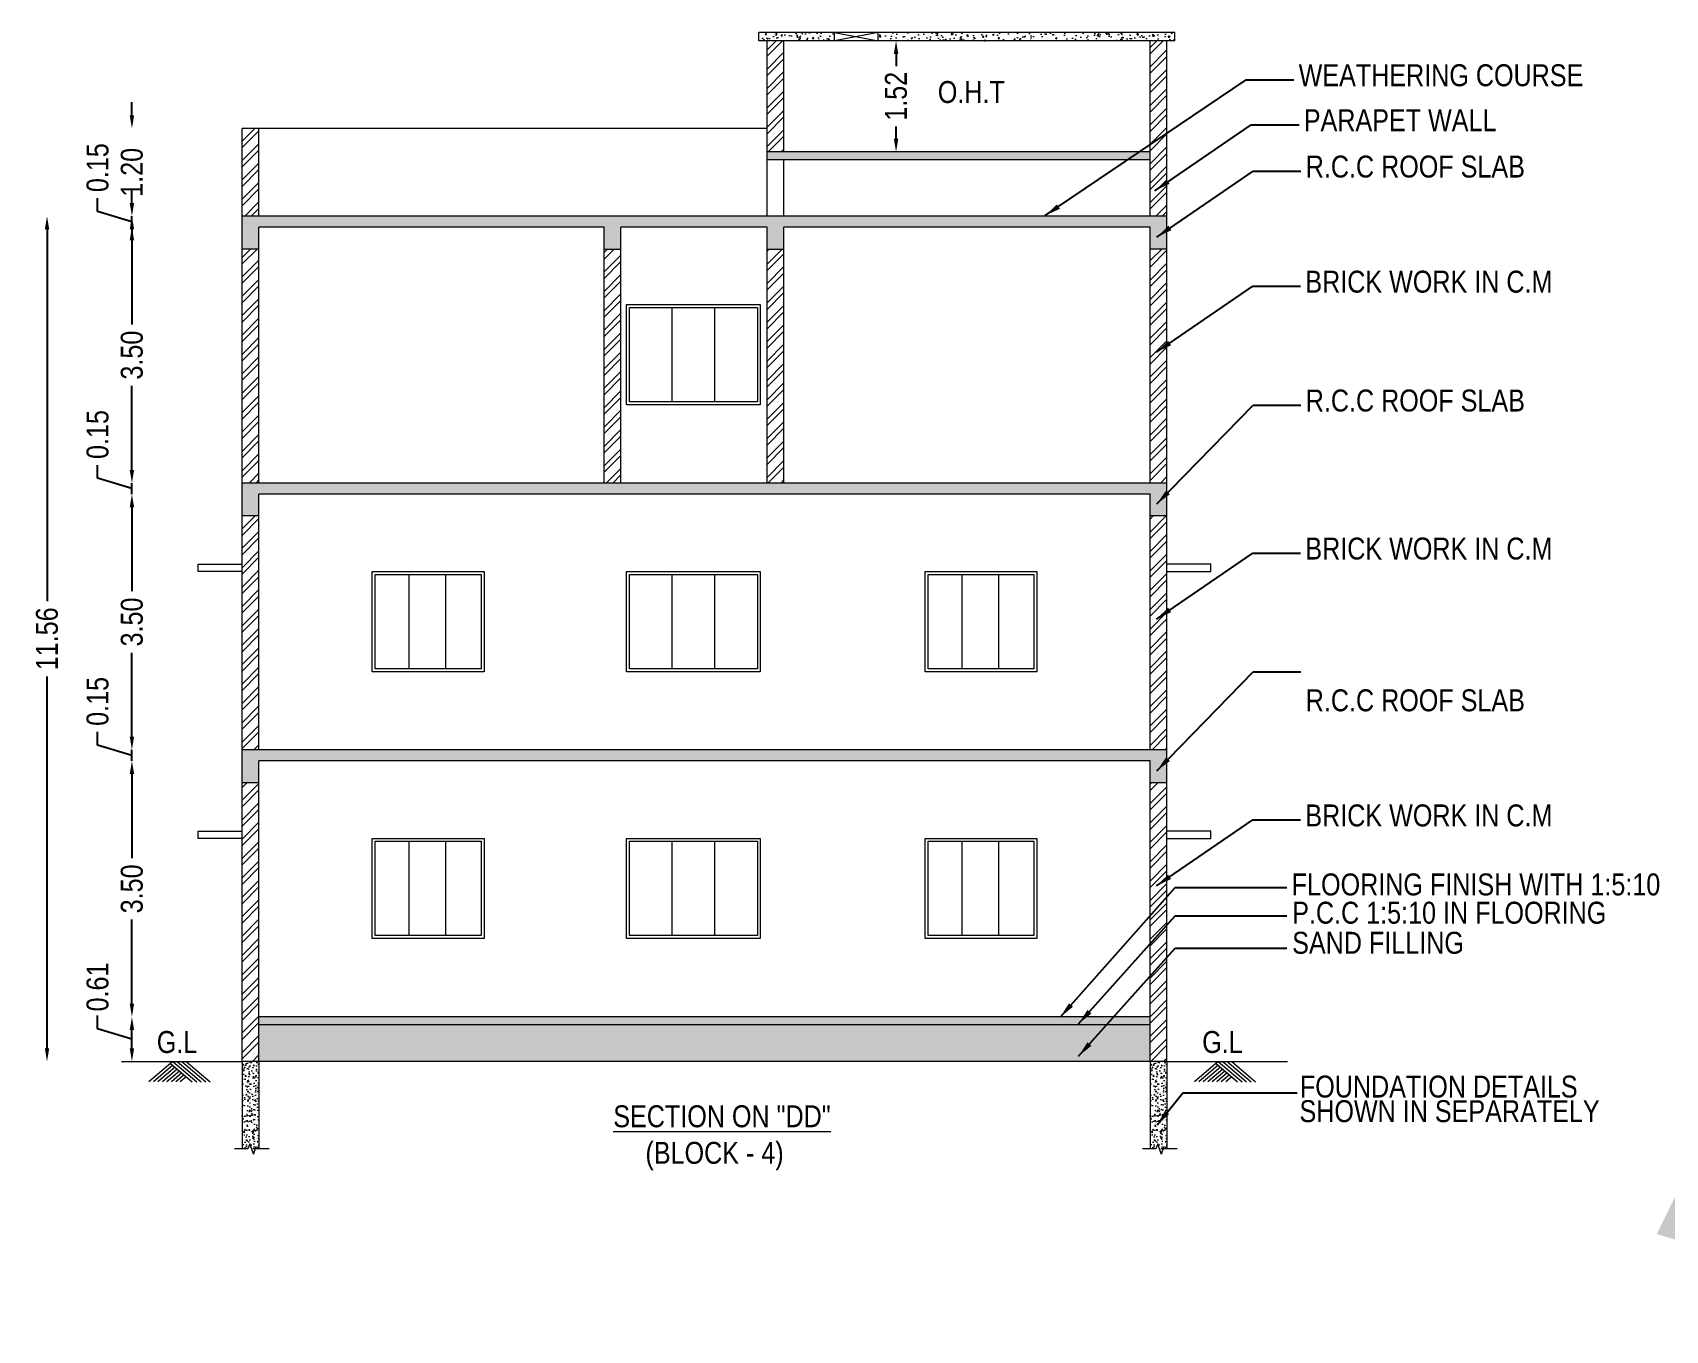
# Model space of a CAD drawing. Header units: metres. Extents: x 3750 to 6203, y 1588 to 3614.
# Drawn here: x 3797.01 to 3819.34, y 1770.01 to 1787.76 of the extents above; entities that cross this region are included whole.
import ezdxf

# ---------------------------------------------------------------- set-up
doc = ezdxf.new("R2010")
doc.units = ezdxf.units.M
for name, color, linetype in [('BLK_4_FLR_0_REGULAR_ROOM_1', 2, 'Continuous'), ('BLK_4_FLR_1_REGULAR_ROOM_1', 2, 'Continuous'), ('BLK_4_FLR_2_REGULAR_ROOM_1', 2, 'Continuous'), ('BLK_4_HT_OF_BLDG', 5, 'Continuous'), ('BLK_4_PARAPET_HT', 233, 'Continuous'), ('BLK_4_PLINTH_HEIGHT', 7, 'Continuous'), ('BLK_4_ROOF_WATER_TANK_HT', 235, 'Continuous')]:
    doc.layers.add(name, color=color, linetype=linetype)
doc.styles.add('RomanS', font='monos.ttf')
doc.styles.add('style2a', font='swissc.ttf')
doc.styles.add('style3', font='swissc.ttf')
doc.dimstyles.new('Copy of APP', dxfattribs={"dimscale": 0, "dimtxt": 8, "dimasz": 4.5, "dimexe": 9, "dimexo": 9, "dimgap": 2, "dimtad": 0, "dimtih": 1, "dimtoh": 1, "dimzin": 4, "dimdsep": 46, "dimlunit": 4, "dimtxsty": 'style3', "dimblk": 'OPEN90', "dimblk1": 'OPEN90', "dimblk2": 'OBLIQUE', "dimcen": 0.09, "dimse1": 1, "dimse2": 1, "dimclrd": 4, "dimclre": 4, "dimclrt": 2, "dimadec": 0, "dimazin": 0, "dimtfac": 1, "dimtmove": 0, "dimatfit": 3, "dimfxl": 0, "dimtolj": 1, "dimtzin": 0, "dimarcsym": 0})
doc.dimstyles.new('KOTTI 200', dxfattribs={"dimtxt": 0.44, "dimasz": 0.44, "dimexe": 0.5, "dimexo": 1, "dimgap": 0.075, "dimtad": 1, "dimdec": 0, "dimdsep": 46, "dimtxsty": 'RomanS', "dimcen": 0, "dimse1": 1, "dimse2": 1, "dimclrd": 8, "dimclre": 8, "dimclrt": 7, "dimadec": 0, "dimazin": 0, "dimtfac": 1, "dimtdec": 0, "dimtmove": 0, "dimatfit": 2, "dimfxl": 0, "dimtolj": 1, "dimtzin": 0, "dimarcsym": 0})
doc.dimstyles.get("Standard").update_dxf_attribs({"dimtxt": 0.3, "dimasz": 0.18, "dimexe": 0.18, "dimexo": 0.0625, "dimgap": 0.09, "dimtad": 0, "dimzin": 0, "dimdsep": 46, "dimtxsty": 'style2a', "dimcen": 0.09, "dimse1": 1, "dimse2": 1, "dimadec": 0, "dimazin": 0, "dimtfac": 1, "dimtofl": 0, "dimtmove": 0, "dimatfit": 3, "dimfxl": 0, "dimtolj": 1, "dimtzin": 0, "dimarcsym": 0})
pattern_1 = [(50, (-28248.17426, 1597.43167), (0.2151780548, -0.0188256405), [0.0225, -0.2475]), (355, (-28248.17426, 1597.43167), (-0.0416254001, 0.2256576401), [0.018, -0.198]), (100.45144446, (-28248.15633, 1597.4301), (0.173552654, 0.2068319973), [0.0191220576, -0.2103426336]), (46.1842, (-28248.17426, 1597.49167), (0.3201723992, -0.0496557842), [0.03375, -0.37125]), (96.6356355, (-28248.14758, 1597.48753), (0.2803985837, 0.2922355802), [0.0286831026, -0.315514128]), (351.184164, (-28248.17426, 1597.49167), (0.2803985835, 0.29223558), [0.027, -0.2970000003]), (21, (-28248.14426, 1597.47667), (0.1790721156, -0.1207856672), [0.0225, -0.2475]), (326, (-28248.14426, 1597.47667), (0.0729945996, 0.2175450135), [0.018, -0.198]), (71.45144474, (-28248.12933, 1597.4666), (0.252066713, 0.0967593458), [0.019122057, -0.2103426336]), (37.5, (-28248.17426, 1597.43167), (0.0036479566, 0.09986815615), [0, -0.1956, 0, -0.201, 0, -0.19875]), (7.5, (-28248.17426, 1597.43167), (0.07892086123, 0.11832351356), [0, -0.1146, 0, -0.1911, 0, -0.07575]), (327.5, (-28248.24116, 1597.43167), (0.16014673085, -0.00676646152), [0, -0.075, 0, -0.234, 0, -0.3105]), (317.5, (-28248.27116, 1597.43167), (0.1749558508, 0.0300314947), [0, -0.0975, 0, -0.1554, 0, -0.2205])]

# ---------------------------------------------------------------- blocks, each defined once
blk = doc.blocks.new('*D169')
at = {"layer": 'BLK_4_PLINTH_HEIGHT', "color": 0, "lineweight": -2, "ltscale": 10}
for p, q in [((3797.898, 1774.136), (3797.898, 1774.316)), ((3798.367, 1773.995), (3797.898, 1774.136)), ((3798.367, 1773.87), (3798.367, 1774.12))]:
    blk.add_line(p, q, dxfattribs=at)
at = {"layer": 'BLK_4_PLINTH_HEIGHT', "color": 0, "ltscale": 10}
for points in [[(3798.337, 1774.12), (3798.397, 1774.12), (3798.367, 1774.3)], [(3798.337, 1773.87), (3798.397, 1773.87), (3798.367, 1773.69)]]:
    blk.add_solid(points, dxfattribs=at)
at = {"layer": 'Defpoints', "color": 0, "ltscale": 10}
for p in [(3798.367, 1774.3), (3800.264, 1774.3), (3800.264, 1773.69)]:
    blk.add_point(p, dxfattribs=at)
at = {"layer": 'BLK_4_PLINTH_HEIGHT', "color": 0, "lineweight": 18, "ltscale": 10, "insert": (3797.898, 1774.708), "char_height": 0.3, "attachment_point": 5, "rotation": 90, "style": 'style2a'}
blk.add_mtext('\\A1;0.61', dxfattribs=at)
blk = doc.blocks.new('*D170')
at = {"layer": 'BLK_4_FLR_0_REGULAR_ROOM_1', "color": 0, "lineweight": -2, "ltscale": 10}
for p, q in [((3798.367, 1777.62), (3798.367, 1776.471)), ((3798.367, 1774.48), (3798.367, 1775.629))]:
    blk.add_line(p, q, dxfattribs=at)
at = {"layer": 'BLK_4_FLR_0_REGULAR_ROOM_1', "color": 0, "ltscale": 10}
for points in [[(3798.337, 1777.62), (3798.397, 1777.62), (3798.367, 1777.8)], [(3798.337, 1774.48), (3798.397, 1774.48), (3798.367, 1774.3)]]:
    blk.add_solid(points, dxfattribs=at)
at = {"layer": 'Defpoints', "color": 0, "ltscale": 10}
for p in [(3798.367, 1777.8), (3800.264, 1777.8), (3800.264, 1774.3)]:
    blk.add_point(p, dxfattribs=at)
at = {"layer": 'BLK_4_FLR_0_REGULAR_ROOM_1', "color": 0, "lineweight": 18, "ltscale": 10, "insert": (3798.367, 1776.05), "char_height": 0.3, "attachment_point": 5, "rotation": 90, "style": 'style2a'}
blk.add_mtext('\\A1;3.50', dxfattribs=at)
blk = doc.blocks.new('*D171')
at = {"color": 0, "lineweight": -2, "ltscale": 10}
for p, q in [((3797.898, 1778.016), (3797.898, 1778.196)), ((3798.367, 1778.13), (3798.367, 1778.31)), ((3798.367, 1777.875), (3797.898, 1778.016)), ((3798.367, 1777.8), (3798.367, 1777.95)), ((3798.367, 1777.62), (3798.367, 1777.44))]:
    blk.add_line(p, q, dxfattribs=at)
at = {"color": 0, "ltscale": 10}
for points in [[(3798.337, 1778.13), (3798.397, 1778.13), (3798.367, 1777.95)], [(3798.337, 1777.62), (3798.397, 1777.62), (3798.367, 1777.8)]]:
    blk.add_solid(points, dxfattribs=at)
at = {"layer": 'Defpoints', "color": 0, "ltscale": 10}
for p in [(3798.367, 1777.95), (3800.264, 1777.95), (3800.264, 1777.8)]:
    blk.add_point(p, dxfattribs=at)
at = {"color": 0, "lineweight": 18, "ltscale": 10, "insert": (3797.898, 1778.614), "char_height": 0.3, "attachment_point": 5, "rotation": 90, "style": 'style2a'}
blk.add_mtext('\\A1;0.15', dxfattribs=at)
blk = doc.blocks.new('*D172')
at = {"layer": 'BLK_4_PARAPET_HT', "color": 0, "lineweight": -2, "ltscale": 10}
for p, q in [((3798.367, 1786.63), (3798.367, 1786.81)), ((3798.367, 1785.07), (3798.367, 1784.89))]:
    blk.add_line(p, q, dxfattribs=at)
at = {"layer": 'BLK_4_PARAPET_HT', "color": 0, "ltscale": 10}
for points in [[(3798.337, 1786.63), (3798.397, 1786.63), (3798.367, 1786.45)], [(3798.337, 1785.07), (3798.397, 1785.07), (3798.367, 1785.25)]]:
    blk.add_solid(points, dxfattribs=at)
at = {"layer": 'Defpoints', "color": 0, "ltscale": 10}
for p in [(3798.367, 1786.45), (3800.264, 1786.45), (3800.264, 1785.25)]:
    blk.add_point(p, dxfattribs=at)
at = {"layer": 'BLK_4_PARAPET_HT', "color": 0, "lineweight": 18, "ltscale": 10, "insert": (3798.367, 1785.85), "char_height": 0.3, "attachment_point": 5, "rotation": 90, "style": 'style2a'}
blk.add_mtext('\\A1;1.20', dxfattribs=at)
blk = doc.blocks.new('*D173')
at = {"layer": 'BLK_4_HT_OF_BLDG', "color": 0, "lineweight": -2, "ltscale": 10}
for p, q in [((3797.206, 1785.07), (3797.206, 1779.985)), ((3797.206, 1773.87), (3797.206, 1778.956))]:
    blk.add_line(p, q, dxfattribs=at)
at = {"layer": 'BLK_4_HT_OF_BLDG', "color": 0, "ltscale": 10}
for points in [[(3797.176, 1785.07), (3797.236, 1785.07), (3797.206, 1785.25)], [(3797.176, 1773.87), (3797.236, 1773.87), (3797.206, 1773.69)]]:
    blk.add_solid(points, dxfattribs=at)
at = {"layer": 'Defpoints', "color": 0, "ltscale": 10}
for p in [(3800.218, 1785.25), (3797.206, 1773.69), (3800.218, 1773.69)]:
    blk.add_point(p, dxfattribs=at)
at = {"layer": 'BLK_4_HT_OF_BLDG', "color": 0, "lineweight": 18, "ltscale": 10, "insert": (3797.206, 1779.47), "char_height": 0.3, "attachment_point": 5, "rotation": 90, "style": 'style2a'}
blk.add_mtext('\\A1;11.56', dxfattribs=at)
blk = doc.blocks.new('*D174')
at = {"layer": 'BLK_4_FLR_2_REGULAR_ROOM_1', "color": 0, "lineweight": -2, "ltscale": 10}
for p, q in [((3798.367, 1784.92), (3798.367, 1783.771)), ((3798.367, 1781.78), (3798.367, 1782.929))]:
    blk.add_line(p, q, dxfattribs=at)
at = {"layer": 'BLK_4_FLR_2_REGULAR_ROOM_1', "color": 0, "ltscale": 10}
for points in [[(3798.337, 1784.92), (3798.397, 1784.92), (3798.367, 1785.1)], [(3798.337, 1781.78), (3798.397, 1781.78), (3798.367, 1781.6)]]:
    blk.add_solid(points, dxfattribs=at)
at = {"layer": 'Defpoints', "color": 0, "ltscale": 10}
for p in [(3798.367, 1785.1), (3800.264, 1785.1), (3800.264, 1781.6)]:
    blk.add_point(p, dxfattribs=at)
at = {"layer": 'BLK_4_FLR_2_REGULAR_ROOM_1', "color": 0, "lineweight": 18, "ltscale": 10, "insert": (3798.367, 1783.35), "char_height": 0.3, "attachment_point": 5, "rotation": 90, "style": 'style2a'}
blk.add_mtext('\\A1;3.50', dxfattribs=at)
blk = doc.blocks.new('*D175')
at = {"color": 0, "lineweight": -2, "ltscale": 10}
for p, q in [((3797.898, 1785.316), (3797.898, 1785.496)), ((3798.367, 1785.43), (3798.367, 1785.61)), ((3798.367, 1785.175), (3797.898, 1785.316)), ((3798.367, 1785.1), (3798.367, 1785.25)), ((3798.367, 1784.92), (3798.367, 1784.74))]:
    blk.add_line(p, q, dxfattribs=at)
at = {"color": 0, "ltscale": 10}
for points in [[(3798.337, 1785.43), (3798.397, 1785.43), (3798.367, 1785.25)], [(3798.337, 1784.92), (3798.397, 1784.92), (3798.367, 1785.1)]]:
    blk.add_solid(points, dxfattribs=at)
at = {"layer": 'Defpoints', "color": 0, "ltscale": 10}
for p in [(3798.367, 1785.25), (3800.264, 1785.25), (3800.264, 1785.1)]:
    blk.add_point(p, dxfattribs=at)
at = {"color": 0, "lineweight": 18, "ltscale": 10, "insert": (3797.898, 1785.914), "char_height": 0.3, "attachment_point": 5, "rotation": 90, "style": 'style2a'}
blk.add_mtext('\\A1;0.15', dxfattribs=at)
blk = doc.blocks.new('*D176')
at = {"layer": 'BLK_4_FLR_1_REGULAR_ROOM_1', "color": 0, "lineweight": -2, "ltscale": 10}
for p, q in [((3798.367, 1781.27), (3798.367, 1780.121)), ((3798.367, 1778.13), (3798.367, 1779.279))]:
    blk.add_line(p, q, dxfattribs=at)
at = {"layer": 'BLK_4_FLR_1_REGULAR_ROOM_1', "color": 0, "ltscale": 10}
for points in [[(3798.337, 1781.27), (3798.397, 1781.27), (3798.367, 1781.45)], [(3798.337, 1778.13), (3798.397, 1778.13), (3798.367, 1777.95)]]:
    blk.add_solid(points, dxfattribs=at)
at = {"layer": 'Defpoints', "color": 0, "ltscale": 10}
for p in [(3798.367, 1781.45), (3800.264, 1781.45), (3800.264, 1777.95)]:
    blk.add_point(p, dxfattribs=at)
at = {"layer": 'BLK_4_FLR_1_REGULAR_ROOM_1', "color": 0, "lineweight": 18, "ltscale": 10, "insert": (3798.367, 1779.7), "char_height": 0.3, "attachment_point": 5, "rotation": 90, "style": 'style2a'}
blk.add_mtext('\\A1;3.50', dxfattribs=at)
blk = doc.blocks.new('*D177')
at = {"color": 0, "lineweight": -2, "ltscale": 10}
for p, q in [((3798.367, 1781.78), (3798.367, 1781.96)), ((3797.898, 1781.666), (3797.898, 1781.846)), ((3798.367, 1781.525), (3797.898, 1781.666)), ((3798.367, 1781.45), (3798.367, 1781.6)), ((3798.367, 1781.27), (3798.367, 1781.09))]:
    blk.add_line(p, q, dxfattribs=at)
at = {"color": 0, "ltscale": 10}
for points in [[(3798.337, 1781.78), (3798.397, 1781.78), (3798.367, 1781.6)], [(3798.337, 1781.27), (3798.397, 1781.27), (3798.367, 1781.45)]]:
    blk.add_solid(points, dxfattribs=at)
at = {"layer": 'Defpoints', "color": 0, "ltscale": 10}
for p in [(3798.367, 1781.6), (3800.264, 1781.6), (3800.264, 1781.45)]:
    blk.add_point(p, dxfattribs=at)
at = {"color": 0, "lineweight": 18, "ltscale": 10, "insert": (3797.898, 1782.264), "char_height": 0.3, "attachment_point": 5, "rotation": 90, "style": 'style2a'}
blk.add_mtext('\\A1;0.15', dxfattribs=at)
blk = doc.blocks.new('*D184')
at = {"layer": 'BLK_4_ROOF_WATER_TANK_HT', "color": 0, "lineweight": -2, "ltscale": 10}
for p, q in [((3808.819, 1787.47), (3808.819, 1787.303)), ((3808.819, 1786.31), (3808.819, 1786.477))]:
    blk.add_line(p, q, dxfattribs=at)
at = {"layer": 'BLK_4_ROOF_WATER_TANK_HT', "color": 0, "ltscale": 10}
for points in [[(3808.789, 1787.47), (3808.849, 1787.47), (3808.819, 1787.65)], [(3808.789, 1786.31), (3808.849, 1786.31), (3808.819, 1786.13)]]:
    blk.add_solid(points, dxfattribs=at)
at = {"layer": 'Defpoints', "color": 0, "ltscale": 10}
for p in [(3807.954, 1787.65, 3.669), (3808.069, 1786.13, 4.273), (3808.819, 1786.13)]:
    blk.add_point(p, dxfattribs=at)
at = {"layer": 'BLK_4_ROOF_WATER_TANK_HT', "color": 0, "lineweight": 18, "ltscale": 10, "insert": (3808.819, 1786.89), "char_height": 0.3, "attachment_point": 5, "rotation": 90, "style": 'style2a'}
blk.add_mtext('\\A1;1.52', dxfattribs=at)
blk = doc.blocks.new('_Oblique')
at = {"color": 0, "linetype": 'ByBlock', "lineweight": -2}
blk.add_line((-0.5, -0.5), (0.5, 0.5), dxfattribs=at)
blk = doc.blocks.new('_Open90')
at = {"color": 0, "linetype": 'ByBlock'}
for p, q in [((-0.5, 0.5), (0, 0)), ((0, 0), (-1, 0)), ((0, 0), (-0.5, -0.5))]:
    blk.add_line(p, q, dxfattribs=at)

msp = doc.modelspace()

# ---------------------------------------------------------------- hatches: boundary and pattern name
at = {"lineweight": 18}
h = msp.add_hatch(dxfattribs=at)
h.set_pattern_fill('AR-CONC', color=256, scale=0.03, style=0)
h.set_pattern_definition(pattern_1)
h.paths.add_polyline_path([(3807.9756, 1787.7603), (3806.9442, 1787.7603), (3806.9442, 1787.6503), (3807.9756, 1787.6503)])
h = msp.add_hatch(dxfattribs=at)
h.set_pattern_fill('AR-CONC', color=256, scale=0.03, style=0)
h.set_pattern_definition(pattern_1)
h.paths.add_polyline_path([(3812.6342, 1787.6503), (3812.6342, 1787.7603), (3808.5756, 1787.7603), (3808.5756, 1787.6503)])
at = {"lineweight": 18, "ltscale": 6}
h = msp.add_hatch(dxfattribs=at)
h.set_pattern_fill('ANSI32', color=256, scale=0.5, style=0)
h.set_pattern_definition([(45, (-28184.81778, 1533.88444), (-0.1325825215, 0.1325825215), []), (45, (-28184.7294, 1533.88444), (-0.1325825215, 0.1325825215), [])])
h.paths.add_polyline_path([(3800.105, 1777.5003), (3799.875, 1777.5003), (3799.875, 1773.6903), (3800.105, 1773.6903)])
h.paths.add_polyline_path([(3812.5242, 1777.5003), (3812.2942, 1777.5003), (3812.2942, 1773.6903), (3812.5242, 1773.6903)])
h.paths.add_polyline_path([(3812.5242, 1781.1503), (3812.2942, 1781.1503), (3812.2942, 1777.9503), (3812.5242, 1777.9503)])
h.paths.add_polyline_path([(3800.105, 1781.1503), (3799.875, 1781.1503), (3799.875, 1777.9503), (3800.105, 1777.9503)])
h.paths.add_polyline_path([(3800.105, 1784.8003), (3799.875, 1784.8003), (3799.875, 1781.6003), (3800.105, 1781.6003)])
h.paths.add_polyline_path([(3812.5242, 1784.8003), (3812.2942, 1784.8003), (3812.2942, 1781.6003), (3812.5242, 1781.6003)])
h.paths.add_polyline_path([(3812.5242, 1787.6503), (3812.2942, 1787.6503), (3812.2942, 1786.4503), (3812.2942, 1785.2503), (3812.5242, 1785.2503), (3812.5242, 1786.4503)])
h.paths.add_polyline_path([(3800.105, 1786.4503), (3799.875, 1786.4503), (3799.875, 1785.2503), (3800.105, 1785.2503)])
at = {"lineweight": 18, "ltscale": 10}
h = msp.add_hatch(dxfattribs=at)
h.set_pattern_fill('ANSI32', color=256, scale=0.5, style=0)
h.set_pattern_definition([(45, (-28249.25043, 1597.43167), (-0.1325825215, 0.1325825215), []), (45, (-28249.16204, 1597.43167), (-0.1325825215, 0.1325825215), [])])
h.paths.add_polyline_path([(3807.2842, 1787.6503), (3807.0542, 1787.6503), (3807.0542, 1786.1303), (3807.2842, 1786.1303)])
at = {"lineweight": 18}
h = msp.add_hatch(dxfattribs=at)
h.set_pattern_fill('AR-CONC', color=256, scale=0.03, style=0)
h.set_pattern_definition(pattern_1)
h.paths.add_polyline_path([(3812.2942, 1786.1303), (3807.0542, 1786.1303), (3807.0542, 1786.0203), (3812.2942, 1786.0203)])
h = msp.add_hatch(dxfattribs=at)
h.set_pattern_fill('AR-CONC', color=256, scale=0.02, style=0)
h.set_pattern_definition([(50, (-28184.81778, 1533.88444), (0.1434520365, -0.012550427), [0.015, -0.165]), (355, (-28184.81778, 1533.88444), (-0.0277502667, 0.15043842674), [0.012, -0.132]), (100.45144446, (-28184.80582, 1533.88339), (0.11570176935, 0.1378879982), [0.0127480384, -0.1402284224]), (46.1842, (-28184.81778, 1533.92444), (0.2134482661, -0.0331038562), [0.0225, -0.2475]), (96.6356355, (-28184.8, 1533.92168), (0.1869323891, 0.1948237202), [0.0191220684, -0.210342752]), (351.184164, (-28184.81778, 1533.92444), (0.186932389, 0.19482372), [0.018, -0.1980000002]), (21, (-28184.79778, 1533.91444), (0.11938141042, -0.08052377813), [0.015, -0.165]), (326, (-28184.79778, 1533.91444), (0.0486630664, 0.145030009), [0.012, -0.132]), (71.45144474, (-28184.78783, 1533.90773), (0.16804447535, 0.06450623056), [0.012748038, -0.1402284224]), (37.5, (-28184.81778, 1533.884436), (0.00243197106, 0.06657877077), [0, -0.1304, 0, -0.134, 0, -0.1325]), (7.5, (-28184.81778, 1533.884436), (0.05261390749, 0.07888234238), [0, -0.0764, 0, -0.1274, 0, -0.0505]), (327.5, (-28184.86238, 1533.884436), (0.10676448723, -0.00451097435), [0, -0.05, 0, -0.156, 0, -0.207]), (317.5, (-28184.88238, 1533.88444), (0.11663723387, 0.02002099647), [0, -0.065, 0, -0.1036, 0, -0.147])])
h.paths.add_polyline_path([(3812.5242, 1785.2503), (3799.875, 1785.2503), (3799.875, 1784.8003), (3800.105, 1784.8003), (3800.105, 1785.1003), (3804.825, 1785.1003), (3804.825, 1784.8003), (3805.055, 1784.8003), (3805.055, 1785.1003), (3807.0542, 1785.1003), (3807.0542, 1784.8003), (3807.2842, 1784.8003), (3807.2842, 1785.1003), (3812.2942, 1785.1003), (3812.2942, 1784.8003), (3812.5242, 1784.8003)])
h.paths.add_polyline_path([(3812.5242, 1781.6003), (3799.875, 1781.6003), (3799.875, 1781.1503), (3800.105, 1781.1503), (3800.105, 1781.4503), (3812.2942, 1781.4503), (3812.2942, 1781.1503), (3812.5242, 1781.1503)])
h.paths.add_polyline_path([(3812.5242, 1777.9503), (3799.875, 1777.9503), (3799.875, 1777.5003), (3800.105, 1777.5003), (3800.105, 1777.8003), (3812.2942, 1777.8003), (3812.2942, 1777.5003), (3812.5242, 1777.5003)])
h.paths.add_polyline_path([(3812.2942, 1774.3003), (3800.105, 1774.3003), (3800.105, 1774.1903), (3812.2942, 1774.1903)])
at = {"lineweight": 18, "ltscale": 6}
h = msp.add_hatch(dxfattribs=at)
h.set_pattern_fill('ANSI32', color=256, scale=0.5, style=0)
h.set_pattern_definition([(45, (-28248.17426, 1597.43167), (-0.1325825215, 0.1325825215), []), (45, (-28248.08587, 1597.43167), (-0.1325825215, 0.1325825215), [])])
h.paths.add_polyline_path([(3804.825, 1781.6003), (3805.055, 1781.6003), (3805.055, 1784.8003), (3804.825, 1784.8003)])
h.paths.add_polyline_path([(3807.0542, 1781.6003), (3807.2842, 1781.6003), (3807.2842, 1784.8003), (3807.0542, 1784.8003)])
at = {"lineweight": 18}
h = msp.add_hatch(dxfattribs=at)
h.set_pattern_fill('AR-SAND', color=256, scale=0.11, style=0)
h.set_pattern_definition([(37.5, (-28248.17426, 1593.87163), (-0.0069292694, 0.2119506146), [0, -0.1672, 0, -0.187, 0, -0.17875]), (7.5, (-28248.17426, 1593.87163), (0.1946754376, 0.3104360672), [0, -0.0902, 0, -0.1507, 0, -0.05775]), (327.5, (-28248.30956, 1593.87163), (0.3425556048, 0.0006224959), [0, -0.055, 0, -0.198, 0, -0.2585]), (317.5, (-28248.30956, 1593.87163), (0.3306739265, 0.0965443121), [0, -0.0275, 0, -0.1298, 0, -0.1485])])
h.paths.add_polyline_path([(3800.105, 1774.1903), (3800.105, 1773.6903), (3812.2942, 1773.6903), (3812.2942, 1774.1903)])
h = msp.add_hatch(dxfattribs=at)
h.set_pattern_fill('AR-CONC', color=256, scale=0.02, style=0)
h.set_pattern_definition([(50, (-28695.02456, 581.36634), (0.1434520365, -0.012550427), [0.015, -0.165]), (355, (-28695.02456, 581.36634), (-0.0277502667, 0.15043842674), [0.012, -0.132]), (100.45144446, (-28695.01261, 581.36529), (0.11570176935, 0.1378879982), [0.0127480384, -0.1402284224]), (46.1842, (-28695.02456, 581.40634), (0.2134482661, -0.0331038562), [0.0225, -0.2475]), (96.6356355, (-28695.00678, 581.40358), (0.1869323891, 0.1948237202), [0.0191220684, -0.210342752]), (351.184164, (-28695.02456, 581.40634), (0.186932389, 0.19482372), [0.018, -0.1980000002]), (21, (-28695.00456, 581.39634), (0.11938141042, -0.08052377813), [0.015, -0.165]), (326, (-28695.00456, 581.39634), (0.0486630664, 0.145030009), [0.012, -0.132]), (71.45144474, (-28694.99462, 581.38963), (0.16804447535, 0.06450623056), [0.012748038, -0.1402284224]), (37.5, (-28695.024564, 581.36634), (0.00243197106, 0.06657877077), [0, -0.1304, 0, -0.134, 0, -0.1325]), (7.5, (-28695.024564, 581.36634), (0.05261390749, 0.07888234238), [0, -0.0764, 0, -0.1274, 0, -0.0505]), (327.5, (-28695.069164, 581.36634), (0.106764487234, -0.00451097435), [0, -0.05, 0, -0.156, 0, -0.207]), (317.5, (-28695.08916, 581.36634), (0.11663723387, 0.02002099647), [0, -0.065, 0, -0.1036, 0, -0.147])])
h.paths.add_polyline_path([(3800.105, 1773.6903), (3799.875, 1773.6903), (3799.875, 1772.4943), (3799.9532, 1772.4943), (3799.9782, 1772.563), (3800.0282, 1772.4256), (3800.0532, 1772.4943), (3800.105, 1772.4943)])
h = msp.add_hatch(dxfattribs=at)
h.set_pattern_fill('AR-CONC', color=256, scale=0.02, style=0)
h.set_pattern_definition([(50, (-28682.60534, 581.36634), (0.1434520365, -0.012550427), [0.015, -0.165]), (355, (-28682.60534, 581.36634), (-0.0277502667, 0.15043842674), [0.012, -0.132]), (100.45144446, (-28682.59338, 581.36529), (0.11570176935, 0.1378879982), [0.0127480384, -0.1402284224]), (46.1842, (-28682.60534, 581.40634), (0.2134482661, -0.0331038562), [0.0225, -0.2475]), (96.6356355, (-28682.58755, 581.40358), (0.1869323891, 0.1948237202), [0.0191220684, -0.210342752]), (351.184164, (-28682.60534, 581.40634), (0.186932389, 0.19482372), [0.018, -0.1980000002]), (21, (-28682.58534, 581.39634), (0.11938141042, -0.08052377813), [0.015, -0.165]), (326, (-28682.58534, 581.39634), (0.0486630664, 0.145030009), [0.012, -0.132]), (71.45144474, (-28682.57539, 581.38963), (0.16804447535, 0.06450623056), [0.012748038, -0.1402284224]), (37.5, (-28682.60534, 581.36634), (0.00243197106, 0.06657877077), [0, -0.1304, 0, -0.134, 0, -0.1325]), (7.5, (-28682.60534, 581.36634), (0.05261390749, 0.07888234238), [0, -0.0764, 0, -0.1274, 0, -0.0505]), (327.5, (-28682.64994, 581.36634), (0.106764487234, -0.00451097435), [0, -0.05, 0, -0.156, 0, -0.207]), (317.5, (-28682.66994, 581.36634), (0.11663723387, 0.02002099647), [0, -0.065, 0, -0.1036, 0, -0.147])])
h.paths.add_polyline_path([(3812.5242, 1773.6903), (3812.2942, 1773.6903), (3812.2942, 1772.4943), (3812.3725, 1772.4943), (3812.3975, 1772.563), (3812.4475, 1772.4256), (3812.4725, 1772.4943), (3812.5242, 1772.4943)])

# ---------------------------------------------------------------- linework, layer by layer
at = {"lineweight": 18, "ltscale": 10}
for p, q in [((3812.6342, 1787.7603), (3806.9442, 1787.7603)), ((3806.9442, 1787.6503, 0.4759), (3806.9442, 1787.7603, 0.3395)), ((3807.9756, 1787.6503), (3807.9756, 1787.7603)), ((3808.5756, 1787.7603), (3807.9756, 1787.6503)), ((3807.9756, 1787.7603), (3808.5756, 1787.6503)), ((3808.5756, 1787.6503), (3808.5756, 1787.7603)), ((3812.6342, 1787.6503), (3812.6342, 1787.7603)), ((3812.6342, 1787.6503), (3806.9442, 1787.6503)), ((3807.0542, 1785.2503, 3.4531), (3807.0542, 1787.6503)), ((3807.2842, 1786.1303), (3807.2842, 1787.6503)), ((3812.2942, 1786.4503), (3812.2942, 1787.6503)), ((3812.5242, 1786.4503), (3812.5242, 1787.6503)), ((3799.875, 1773.6903, 3.6689), (3799.875, 1786.4503, 3.6689)), ((3807.0542, 1786.4503), (3799.875, 1786.4503)), ((3800.105, 1785.2503, 3.6689), (3800.105, 1786.4503, 3.6689)), ((3812.2942, 1785.2503, 3.6689), (3812.2942, 1786.4503, 3.6689)), ((3812.5242, 1773.6903, 3.6689), (3812.5242, 1786.4503, 3.6689)), ((3812.6342, 1786.4503), (3812.6342, 1786.4588)), ((3812.2942, 1786.1303, 3.6689), (3807.0542, 1786.1303)), ((3812.2942, 1786.0203, 3.6689), (3807.0542, 1786.0203)), ((3807.2842, 1785.2503), (3807.2842, 1786.0203)), ((3812.5242, 1785.2503), (3799.875, 1785.2503)), ((3800.105, 1781.6003, 3.6689), (3800.105, 1785.1003, 3.6689)), ((3804.825, 1785.1003), (3800.105, 1785.1003)), ((3804.825, 1781.6003, 3.6689), (3804.825, 1785.1003, 3.6689)), ((3804.9849, 1785.1003), (3804.9843, 1785.1003)), ((3805.055, 1781.6003, 3.6689), (3805.055, 1785.1003, 3.6689)), ((3807.0542, 1785.1003), (3805.055, 1785.1003)), ((3807.0542, 1781.6003, 3.6689), (3807.0542, 1785.1003, 3.6689)), ((3807.2842, 1781.6003, 3.6689), (3807.2842, 1785.1003, 3.6689)), ((3812.2942, 1785.1003), (3807.2842, 1785.1003)), ((3812.2942, 1781.6003, 3.6689), (3812.2942, 1785.1003, 3.6689)), ((3800.105, 1784.8003), (3799.875, 1784.8003)), ((3804.825, 1784.8003), (3805.055, 1784.8003)), ((3807.0542, 1784.8003), (3807.2842, 1784.8003)), ((3812.5242, 1784.8003), (3812.2942, 1784.8003)), ((3805.7552, 1782.7103, 3.6689), (3805.7552, 1784.0003, 3.6689)), ((3806.3386, 1782.7103, 3.6689), (3806.3386, 1784.0003, 3.6689)), ((3812.5242, 1781.6003), (3799.875, 1781.6003)), ((3800.105, 1777.9503, 3.6689), (3800.105, 1781.4503, 3.6689)), ((3812.2942, 1781.4503), (3800.105, 1781.4503)), ((3812.2942, 1777.9503, 3.6689), (3812.2942, 1781.4503, 3.6689)), ((3800.105, 1781.1503), (3799.875, 1781.1503)), ((3812.5242, 1781.1503), (3812.2942, 1781.1503)), ((3799.275, 1780.3903, 3.6689), (3799.275, 1780.4903, 3.6689)), ((3799.275, 1780.4903, 3.6689), (3799.875, 1780.4903, 3.6689)), ((3799.875, 1780.3903, 3.6689), (3799.275, 1780.3903, 3.6689)), ((3802.1588, 1779.0603, 7.3378), (3802.1588, 1780.3503, 7.3378)), ((3802.6618, 1779.0603, 7.3378), (3802.6618, 1780.3503, 7.3378)), ((3805.7552, 1779.0603, 3.6689), (3805.7552, 1780.3503, 3.6689)), ((3806.3386, 1779.0603, 3.6689), (3806.3386, 1780.3503, 3.6689)), ((3809.7212, 1779.0603, 7.3378), (3809.7212, 1780.3503, 7.3378)), ((3810.2242, 1779.0603, 7.3378), (3810.2242, 1780.3503, 7.3378)), ((3813.1242, 1780.4903, 3.6689), (3812.5242, 1780.4903, 3.6689)), ((3812.5242, 1780.3903, 3.6689), (3813.1242, 1780.3903, 3.6689)), ((3813.1242, 1780.3903, 3.6689), (3813.1242, 1780.4903, 3.6689)), ((3812.5242, 1777.9503), (3799.875, 1777.9503)), ((3800.105, 1773.6903, 3.6689), (3800.105, 1777.8003, 3.6689)), ((3812.2942, 1777.8003), (3800.105, 1777.8003)), ((3812.2942, 1773.6903, 3.6689), (3812.2942, 1777.8003, 3.6689)), ((3800.105, 1777.5003), (3799.875, 1777.5003)), ((3812.5242, 1777.5003), (3812.2942, 1777.5003)), ((3799.275, 1776.7403, 3.6689), (3799.275, 1776.8403, 3.6689)), ((3799.275, 1776.8403, 3.6689), (3799.875, 1776.8403, 3.6689)), ((3813.1242, 1776.8403, 3.6689), (3812.5242, 1776.8403, 3.6689)), ((3813.1242, 1776.7403, 3.6689), (3813.1242, 1776.8403, 3.6689)), ((3799.875, 1776.7403, 3.6689), (3799.275, 1776.7403, 3.6689)), ((3802.1588, 1775.4103, 7.3378), (3802.1588, 1776.7003, 7.3378)), ((3802.6618, 1775.4103, 7.3378), (3802.6618, 1776.7003, 7.3378)), ((3805.7552, 1775.4103, 3.6689), (3805.7552, 1776.7003, 3.6689)), ((3806.3386, 1775.4103, 3.6689), (3806.3386, 1776.7003, 3.6689)), ((3809.7212, 1775.4103, 7.3378), (3809.7212, 1776.7003, 7.3378)), ((3810.2242, 1775.4103, 7.3378), (3810.2242, 1776.7003, 7.3378)), ((3812.5242, 1776.7403, 3.6689), (3813.1242, 1776.7403, 3.6689)), ((3812.2942, 1774.3003), (3800.105, 1774.3003)), ((3812.2942, 1774.1903), (3800.105, 1774.1903)), ((3812.5242, 1773.6903), (3799.875, 1773.6903))]:
    msp.add_line(p, q, dxfattribs=at)
at = {"lineweight": 18}
for p, q in [((3798.2247, 1773.6903), (3799.875, 1773.6903)), ((3812.5242, 1773.6903), (3814.1745, 1773.6903))]:
    msp.add_line(p, q, dxfattribs=at)
at = {"lineweight": 18, "ltscale": 0.2}
for p, q in [((3798.9266, 1773.6903), (3798.5997, 1773.4094)), ((3798.9265, 1773.6375), (3798.661, 1773.4094)), ((3798.8959, 1773.6639), (3799.1921, 1773.4094)), ((3798.9266, 1773.6903), (3799.2534, 1773.4094)), ((3798.9879, 1773.6903), (3799.3148, 1773.4094)), ((3799.0492, 1773.6903), (3799.3761, 1773.4094)), ((3799.1106, 1773.6903), (3799.4374, 1773.4094)), ((3813.2261, 1773.6903), (3812.8993, 1773.4094)), ((3813.2261, 1773.6375), (3812.9606, 1773.4094)), ((3813.1954, 1773.6639), (3813.4916, 1773.4094)), ((3813.2261, 1773.6903), (3813.553, 1773.4094)), ((3813.2874, 1773.6903), (3813.6143, 1773.4094)), ((3813.3488, 1773.6903), (3813.6756, 1773.4094)), ((3813.4101, 1773.6903), (3813.737, 1773.4094)), ((3798.9572, 1773.6112), (3798.7224, 1773.4094)), ((3798.9879, 1773.5848), (3798.7837, 1773.4094)), ((3799.0185, 1773.5585), (3798.845, 1773.4094)), ((3799.0492, 1773.5321), (3798.9064, 1773.4094)), ((3799.0799, 1773.5058), (3798.9677, 1773.4094)), ((3799.1105, 1773.4794), (3799.029, 1773.4094)), ((3813.2568, 1773.6112), (3813.0219, 1773.4094)), ((3813.2874, 1773.5848), (3813.0833, 1773.4094)), ((3813.3181, 1773.5585), (3813.1446, 1773.4094)), ((3813.3488, 1773.5321), (3813.2059, 1773.4094)), ((3813.3794, 1773.5058), (3813.2673, 1773.4094)), ((3813.4101, 1773.4794), (3813.3286, 1773.4094))]:
    msp.add_line(p, q, dxfattribs=at)
at = {"linetype": 'Continuous', "lineweight": 18}
for p, q in [((3799.875, 1773.6903), (3799.875, 1772.4943)), ((3800.105, 1773.6903), (3800.105, 1772.4943)), ((3812.2942, 1773.6903, 3.6689), (3812.2942, 1772.4943, 3.6689)), ((3812.5242, 1773.6903, 3.6689), (3812.5242, 1772.4943, 3.6689))]:
    msp.add_line(p, q, dxfattribs=at)
at = {"lineweight": 18, "ltscale": 10}
for points, elevation in [([(3805.1319, 1784.0403), (3806.9619, 1784.0403), (3806.9619, 1782.6703), (3805.1319, 1782.6703)], 3.6689), ([(3805.1719, 1784.0003), (3806.9219, 1784.0003), (3806.9219, 1782.7103), (3805.1719, 1782.7103)], 3.6689), ([(3801.6538, 1780.3903), (3803.183, 1780.3903), (3803.183, 1779.0203), (3801.6538, 1779.0203)], 7.3378), ([(3801.6938, 1780.3503), (3803.143, 1780.3503), (3803.143, 1779.0603), (3801.6938, 1779.0603)], 7.3378), ([(3805.1319, 1780.3903), (3806.9619, 1780.3903), (3806.9619, 1779.0203), (3805.1319, 1779.0203)], 3.6689), ([(3805.1719, 1780.3503), (3806.9219, 1780.3503), (3806.9219, 1779.0603), (3805.1719, 1779.0603)], 3.6689), ([(3809.2162, 1780.3903), (3810.7454, 1780.3903), (3810.7454, 1779.0203), (3809.2162, 1779.0203)], 7.3378), ([(3809.2562, 1780.3503), (3810.7054, 1780.3503), (3810.7054, 1779.0603), (3809.2562, 1779.0603)], 7.3378), ([(3801.6538, 1776.7403), (3803.183, 1776.7403), (3803.183, 1775.3703), (3801.6538, 1775.3703)], 7.3378), ([(3801.6938, 1776.7003), (3803.143, 1776.7003), (3803.143, 1775.4103), (3801.6938, 1775.4103)], 7.3378), ([(3805.1319, 1776.7403), (3806.9619, 1776.7403), (3806.9619, 1775.3703), (3805.1319, 1775.3703)], 3.6689), ([(3805.1719, 1776.7003), (3806.9219, 1776.7003), (3806.9219, 1775.4103), (3805.1719, 1775.4103)], 3.6689), ([(3809.2162, 1776.7403), (3810.7454, 1776.7403), (3810.7454, 1775.3703), (3809.2162, 1775.3703)], 7.3378), ([(3809.2562, 1776.7003), (3810.7054, 1776.7003), (3810.7054, 1775.4103), (3809.2562, 1775.4103)], 7.3378)]:
    msp.add_lwpolyline(points, close=True, dxfattribs=dict(at, elevation=elevation))
at = {"linetype": 'Continuous', "lineweight": 18}
for points, elevation in [([(3800.2452, 1772.4943), (3800.0532, 1772.4943), (3800.0282, 1772.4256), (3799.9782, 1772.563), (3799.9532, 1772.4943), (3799.7723, 1772.4943)], -3.8719), ([(3812.6644, 1772.4943), (3812.4725, 1772.4943), (3812.4475, 1772.4256), (3812.3975, 1772.563), (3812.3725, 1772.4943), (3812.1915, 1772.4943)], -0.203)]:
    msp.add_lwpolyline(points, dxfattribs=dict(at, elevation=elevation))

# ---------------------------------------------------------------- texts
at = {"lineweight": 18, "style": 'style2a'}
for s, p in [('WEATHERING COURSE', (3814.3257, 1787.0276, -5.6047)), ('O.H.T', (3809.3904, 1786.7985, -5.6047)), ('PARAPET WALL', (3814.3963, 1786.4124, -5.6047)), ('R.C.C ROOF SLAB', (3814.4231, 1785.7789, -5.6047)), ('BRICK WORK IN C.M', (3814.4178, 1784.2045, -5.6047)), ('R.C.C ROOF SLAB', (3814.4231, 1782.5789, -5.6047)), ('BRICK WORK IN C.M', (3814.4178, 1780.5545, -5.6047)), ('R.C.C ROOF SLAB', (3814.4231, 1778.4789, -5.6047)), ('BRICK WORK IN C.M', (3814.4178, 1776.9045, -5.6047)), ('FLOORING FINISH WITH 1:5:10', (3814.2311, 1775.9606, -5.6047)), ('P.C.C 1:5:10 IN FLOORING', (3814.2377, 1775.574, -5.6047)), ('SAND FILLING', (3814.2377, 1775.1626, -5.6047)), ('G.L', (3798.7069, 1773.8057)), ('G.L', (3813.0065, 1773.8057)), ('FOUNDATION DETAILS', (3814.3427, 1773.1962, -5.6047)), ('SHOWN IN SEPARATELY', (3814.3378, 1772.8599, -5.6047))]:
    msp.add_text(s, height=0.3, dxfattribs=at).set_placement(p)
at = {"lineweight": 18, "insert": (3802.998, 1773.09, -3.6689), "char_height": 0.3, "width": 6.773665, "attachment_point": 1, "style": 'style2a'}
msp.add_mtext('\\A1;{\\W6.81388;\\L   \\W1;SECTION ON "DD"\\P\\W8.3495;\\l   }(BLOCK - 4)', dxfattribs=at)

# ---------------------------------------------------------------- dimensions: what is measured, and where the dimension line sits
at = {"lineweight": 18, "ltscale": 10}
for base, p1, p2, picture, middle in [((3798.3675, 1785.2503), (3800.2644, 1785.1003), (3800.2644, 1785.2503), '*D175', (3797.8985, 1785.586)), ((3798.3675, 1781.6003), (3800.2644, 1781.4503), (3800.2644, 1781.6003), '*D177', (3797.8985, 1781.936)), ((3798.3675, 1777.9503), (3800.2644, 1777.8003), (3800.2644, 1777.9503), '*D171', (3797.8985, 1778.286))]:
    dim = msp.add_linear_dim(base=base, p1=p1, p2=p2, angle=90, dimstyle='Standard', override={"dimtmove": 1}, dxfattribs=at)
    dim.commit()
    dim.dimension.update_dxf_attribs({"geometry": picture, "text_midpoint": middle})
at = {"layer": 'BLK_4_FLR_0_REGULAR_ROOM_1', "color": 2, "lineweight": 18, "ltscale": 10}
dim = msp.add_linear_dim(base=(3798.3675, 1777.8003), p1=(3800.2644, 1774.3003), p2=(3800.2644, 1777.8003), angle=90, dimstyle='Standard', override={"dimtxt": 0.3, "dimdec": 2, "dimtxsty": 'style2a'}, dxfattribs=at)
dim.commit()
dim.dimension.update_dxf_attribs({"geometry": '*D170', "text_midpoint": (3798.3675, 1776.0503)})
at = {"layer": 'BLK_4_FLR_1_REGULAR_ROOM_1', "color": 2, "lineweight": 18, "ltscale": 10}
dim = msp.add_linear_dim(base=(3798.3675, 1781.4503), p1=(3800.2644, 1777.9503), p2=(3800.2644, 1781.4503), angle=90, dimstyle='Standard', override={"dimtxt": 0.3, "dimdec": 2, "dimtxsty": 'style2a'}, dxfattribs=at)
dim.commit()
dim.dimension.update_dxf_attribs({"geometry": '*D176', "text_midpoint": (3798.3675, 1779.7003)})
at = {"layer": 'BLK_4_FLR_2_REGULAR_ROOM_1', "color": 2, "lineweight": 18, "ltscale": 10}
dim = msp.add_linear_dim(base=(3798.3675, 1785.1003), p1=(3800.2644, 1781.6003), p2=(3800.2644, 1785.1003), angle=90, dimstyle='Standard', override={"dimtxt": 0.3, "dimdec": 2, "dimtxsty": 'style2a'}, dxfattribs=at)
dim.commit()
dim.dimension.update_dxf_attribs({"geometry": '*D174', "text_midpoint": (3798.3675, 1783.3503)})
at = {"layer": 'BLK_4_HT_OF_BLDG', "lineweight": 18, "ltscale": 10}
dim = msp.add_linear_dim(base=(3797.2061, 1773.6903), p1=(3800.2185, 1785.2503), p2=(3800.2185, 1773.6903), angle=90, dimstyle='Standard', override={"dimtxt": 0.3, "dimdec": 2, "dimtxsty": 'style2a'}, dxfattribs=at)
dim.commit()
dim.dimension.update_dxf_attribs({"geometry": '*D173', "text_midpoint": (3797.2061, 1779.4703)})
at = {"layer": 'BLK_4_PARAPET_HT', "lineweight": 18, "ltscale": 10}
dim = msp.add_linear_dim(base=(3798.3675, 1786.4503), p1=(3800.2644, 1785.2503), p2=(3800.2644, 1786.4503), angle=90, dimstyle='Standard', override={"dimtxt": 0.3, "dimdec": 2, "dimtxsty": 'style2a'}, dxfattribs=at)
dim.commit()
dim.dimension.update_dxf_attribs({"geometry": '*D172', "text_midpoint": (3798.3675, 1785.8503)})
at = {"layer": 'BLK_4_PLINTH_HEIGHT', "lineweight": 18, "ltscale": 10}
dim = msp.add_linear_dim(base=(3798.3675, 1774.3003), p1=(3800.2644, 1773.6903), p2=(3800.2644, 1774.3003), angle=90, dimstyle='Standard', override={"dimtmove": 1}, dxfattribs=at)
dim.commit()
dim.dimension.update_dxf_attribs({"geometry": '*D169', "text_midpoint": (3797.8985, 1774.406)})
at = {"layer": 'BLK_4_ROOF_WATER_TANK_HT', "lineweight": 18, "ltscale": 10}
dim = msp.add_linear_dim(base=(3808.8188, 1786.1303, -3.6689), p1=(3807.9538, 1787.6503), p2=(3808.069, 1786.1303, 0.6044), angle=90, dimstyle='Standard', override={"dimtxt": 0.3, "dimdec": 2, "dimtxsty": 'style2a'}, dxfattribs=at)
dim.commit()
dim.dimension.update_dxf_attribs({"geometry": '*D184', "text_midpoint": (3808.8188, 1786.8903, -3.6689)})

# ---------------------------------------------------------------- leaders
at = {"lineweight": 18}
for points in [[(3810.858, 1785.2581, -7.5409), (3813.606, 1787.1157, -7.5409), (3814.2605, 1787.1157, -7.5409)], [(3812.3579, 1785.5982, -7.5409), (3813.6766, 1786.5005, -7.5409), (3814.3311, 1786.5005, -7.5409)], [(3812.3847, 1784.9647, -7.5409), (3813.7035, 1785.867, -7.5409), (3814.3579, 1785.867, -7.5409)], [(3812.3794, 1783.3902, -7.5409), (3813.6981, 1784.2926, -7.5409), (3814.3526, 1784.2926, -7.5409)], [(3812.3847, 1781.3147, -7.5409), (3813.7035, 1782.667, -7.5409), (3814.3579, 1782.667, -7.5409)], [(3812.3794, 1779.7402, -7.5409), (3813.6981, 1780.6426, -7.5409), (3814.3526, 1780.6426, -7.5409)], [(3812.3847, 1777.6647, -7.5409), (3813.7035, 1779.017, -7.5409), (3814.3579, 1779.017, -7.5409)], [(3812.3794, 1776.0902, -7.5409), (3813.6981, 1776.9926, -7.5409), (3814.3526, 1776.9926, -7.5409)], [(3811.0664, 1774.2978, -7.5409), (3812.6353, 1776.0669, -7.5409), (3814.1641, 1776.0669, -7.5409)], [(3811.3166, 1774.2049, -7.5409), (3812.6353, 1775.68, -7.5409), (3814.1641, 1775.68, -7.5409)], [(3811.3166, 1773.7637, -7.5409), (3812.6353, 1775.2388, -7.5409), (3814.1641, 1775.2388, -7.5409)], [(3812.3887, 1772.8214, -5.6047), (3812.7411, 1773.2611, -5.6047), (3814.3064, 1773.2611, -5.6047)]]:
    msp.add_leader(points, dimstyle='KOTTI 200', override={"dimtxt": 0.22, "dimasz": 0.22, "dimdec": 2, "dimtmove": 1}, dxfattribs=at)
msp.add_leader([(3823.5905, 1770.0121), (3823.1345, 1770.2357), (3822.9028, 1770.2357)], dimstyle='Copy of APP', override={"dimscale": 1})

doc.saveas('drawing.dxf')
